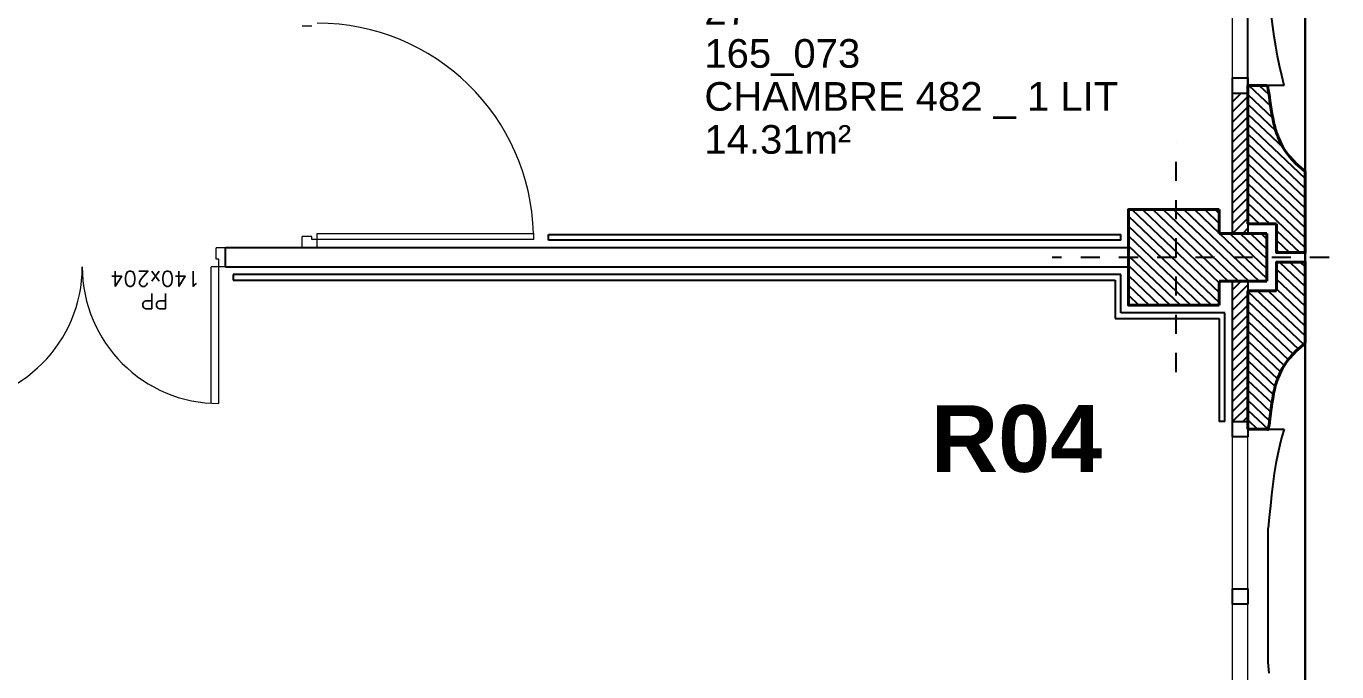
# Model space of a CAD drawing. Header units: metres. Extents: x -8 to 211, y -5 to 116.
# Drawn here: x 160.61 to 167.47, y 68.78 to 72.16 of the extents above; entities that cross this region are included whole.
import ezdxf
from ezdxf.enums import TextEntityAlignment as Align

# ---------------------------------------------------------------- set-up
doc = ezdxf.new("R2010")
doc.units = ezdxf.units.M
doc.header["$LTSCALE"] = 0.6
doc.header["$MEASUREMENT"] = 0
doc.linetypes.add('CACHÉ', pattern=[0.25, 0.125, -0.125])
doc.linetypes.add('CONTINU', pattern=[0])
doc.layers.get('0').update_dxf_attribs({"linetype": 'CONTINUOUS'})
for name, color, linetype in [('001axes', 1, 'CONTINUOUS'), ('009 main courante', 181, 'CONTINUOUS'), ('A_Etiqu_Local', 8, 'CONTINUOUS'), ('A_Etiqu_Local_ancien', 8, 'CONTINUOUS'), ('A_HACH_CLOIS', 7, 'CONTINU'), ('A_HACH_STRUC', 7, 'CONTINUOUS'), ('A_MUR_CLOIS', 8, 'CONTINU'), ('A_MURS_ALÈG', 7, 'CONTINU'), ('TEXTE', 8, 'CONTINU')]:
    doc.layers.add(name, color=color, linetype=linetype)
for name, color, linetype, lineweight in [('A_CHASS', 4, 'CONTINU', 0), ('A_MURS_STRU', 7, 'CONTINU', 40), ('A_PORTE', 8, 'CONTINU', 0), ('CONTOUR', 54, 'CONTINUOUS', 30)]:
    doc.layers.add(name, color=color, linetype=linetype, lineweight=lineweight)
doc.styles.add('Attribut', font='arial.ttf')
doc.styles.add('ROMANS8', font='romans8', dxfattribs={"height": 10})
doc.styles.add('TEXT_1', font='arial.ttf', dxfattribs={"height": 0.1})

# ---------------------------------------------------------------- blocks, each defined once
blk = doc.blocks.new('A_Etiqu_Local')
at = {"style": 'Attribut', "flags": 1}
for tag, p in [('CODE_HOPITAL', (-0.4463, 1.632)), ('CODE_SITE', (-0.4463, 1.407)), ('CODE_BATIMENT', (-0.4463, 1.182)), ('CODE_SECTEUR', (-0.4463, 0.957)), ('CODE_ETAGE', (-0.4463, 0.732)), ('NOM_NORMALISE', (-0.4463, -0.843)), ('SECTEUR_ACTIVITE', (-0.4463, -1.068)), ('SOUS_SECTEUR_ACTIVITE', (-0.4463, -1.293)), ('VOLUME', (-0.4463, -1.518)), ('SERVICE', (-0.4463, -1.743)), ('CODE_UG', (-0.4463, -1.968)), ('CODE_UA', (-0.4463, -2.193)), ('CODE_POLE', (-0.4463, -2.418)), ('OCCUPANT_EXTERNE', (-0.4463, -2.643)), ('DISPONIBILITE', (-0.4463, -2.868)), ('ACCES_HANDICAPES', (-0.4463, -3.093)), ('NATURE_SOL', (-0.4463, -3.318)), ('RISQUE_LABORATOIRE', (-0.4463, -3.543)), ('AMIANTE', (-0.4463, -3.768))]:
    blk.add_attdef(tag, p, '', height=0.15, dxfattribs=at)
at = {"layer": 'A_Etiqu_Local', "style": 'Attribut'}
for tag, p in [('CODE_PIECE', (-0.4463, 0.282)), ('NOM_USAGE', (-0.4463, 0.057)), ('SURFACE', (-0.4463, -0.168))]:
    blk.add_attdef(tag, p, '', height=0.15, dxfattribs=at)
at = {"layer": 'A_Etiqu_Local_ancien', "style": 'Attribut'}
blk.add_attdef('CODE_PIECE_ANCIEN', (-0.4463, 0.507), '', height=0.15, dxfattribs=at)
blk = doc.blocks.new('P140-bt10')
for p, q in [((0.035, 0.815), (0.035, 0.1)), ((0.075, 0.8139), (0.075, 0.1)), ((1.425, 0.8139), (1.425, 0.1)), ((1.465, 0.815), (1.465, 0.1)), ((0, 0.1), (0, 0)), ((0, 0.1), (0.035, 0.1)), ((0.035, 0.1), (0.075, 0.1)), ((0.035, 0.1), (0.035, 0.06)), ((1.465, 0.1), (1.425, 0.1)), ((1.465, 0.1), (1.465, 0.06)), ((1.5, 0.1), (1.465, 0.1)), ((1.5, 0.1), (1.5, 0)), ((0, 0), (0.05, 0)), ((0.035, 0.06), (0.05, 0.06)), ((0.05, 0.06), (0.05, 0)), ((1.465, 0.06), (1.45, 0.06)), ((1.45, 0.06), (1.45, 0)), ((1.5, 0), (1.45, 0)), ((1.5, 0), (1.5, 0))]:
    blk.add_line(p, q)
for centre, start, end in [((0.035, 0.1), 0, 90), ((1.465, 0.1), 90, 180)]:
    blk.add_arc(centre, 0.715, start, end)
at = {"style": 'ROMANS8'}
for tag, p in [('DEF', (0.372, 0.2395)), ('DIM', (0.3671, 0.1221))]:
    blk.add_attdef(tag, text='', height=0.08, dxfattribs=at).set_placement(p, align=Align.CENTER)

msp = doc.modelspace()

# ---------------------------------------------------------------- hatches: boundary and pattern name
at = {"layer": 'A_HACH_CLOIS'}
h = msp.add_hatch(dxfattribs=at)
h.set_pattern_fill('ANSI31', color=8, scale=0.3, style=0)
h.set_pattern_definition([(45, (166.919844, 71.071418), (-0.0265165, 0.0265165), [])])
h.paths.add_polyline_path([(166.9998, 71.8065), (166.9198, 71.8065), (166.9198, 71.0714), (166.9998, 71.0714)])
h = msp.add_hatch(dxfattribs=at)
h.set_pattern_fill('ANSI31', color=8, scale=0.3, style=0)
h.set_pattern_definition([(45, (166.919844, 70.08652), (-0.0265165, 0.0265165), [])])
h.paths.add_polyline_path([(166.9998, 70.8216), (166.9198, 70.8216), (166.9198, 70.0865), (166.9998, 70.0865)])
at = {"layer": 'A_HACH_STRUC', "linetype": 'Continuous'}
h = msp.add_hatch(dxfattribs=at)
h.set_pattern_fill('ANSI31', color=8, scale=0.3, angle=-88.5553, style=0)
h.set_pattern_definition([(316.4447, (166.999842, 70.971538), (0.0258395, 0.0271766), [])])
h.paths.add_polyline_path([(167.2999, 71.3965), (167.275, 71.4169), (167.2532, 71.4366), (167.2343, 71.4559), (167.218, 71.4745), (167.2039, 71.4926), (167.1919, 71.5101), (167.1817, 71.5271), (167.173, 71.5436), (167.1654, 71.5595), (167.1589, 71.5749), (167.1558, 71.5824), (167.153, 71.5898), (167.1503, 71.5973), (167.1477, 71.6048), (167.1452, 71.6125), (167.1428, 71.6203), (167.1406, 71.6285), (167.1384, 71.637), (167.1362, 71.6459), (167.1341, 71.6553), (167.13, 71.6755), (167.126, 71.6973), (167.1222, 71.72), (167.1187, 71.7428), (167.1153, 71.7652), (167.1122, 71.7864), (167.1093, 71.8058), (167.1068, 71.8228), (167.1045, 71.8366), (167.1027, 71.8465), (166.9998, 71.8465), (166.9998, 71.8065), (166.9998, 71.1214), (167.1499, 71.1214), (167.1499, 70.9715), (167.2999, 70.9715)])
h = msp.add_hatch(dxfattribs=at)
h.set_pattern_fill('ANSI31', color=8, scale=0.3, angle=-88.5553, style=0)
h.set_pattern_definition([(316.4447, (166.374846, 70.696178), (0.0258395, 0.0271766), [])])
h.paths.add_polyline_path([(167.0998, 71.0714), (166.8498, 71.0714), (166.8498, 71.1962), (166.3748, 71.1962), (166.3748, 70.8965), (166.3748, 70.6962), (166.8498, 70.6962), (166.8498, 70.8217), (167.0998, 70.8217)])
h = msp.add_hatch(dxfattribs=at)
h.set_pattern_fill('ANSI31', color=8, scale=0.3, angle=-88.5553, style=0)
h.set_pattern_definition([(316.4447, (166.999842, 70.043904), (0.0258395, 0.0271766), [])])
h.paths.add_polyline_path([(167.2999, 70.9215), (167.1499, 70.9215), (167.1499, 70.7716), (166.9998, 70.7716), (167.0002, 70.0439), (167.1045, 70.0439), (167.1122, 70.08), (167.1153, 70.1023), (167.117, 70.1149), (167.1241, 70.1681), (167.126, 70.1817), (167.128, 70.1949), (167.132, 70.2202), (167.1362, 70.2431), (167.1373, 70.2482), (167.1452, 70.2799), (167.1573, 70.3144), (167.1773, 70.3577), (167.218, 70.4186), (167.2999, 70.4965)])

# ---------------------------------------------------------------- linework, layer by layer
at = {"layer": '001axes', "color": 8, "linetype": 'CACHÉ'}
for p, q in [((166.6248, 70.3462), (166.6248, 71.5462)), ((167.4249, 70.9462), (165.9748, 70.9462))]:
    msp.add_line(p, q, dxfattribs=at)
at = {"layer": '009 main courante', "color": 8, "linetype": 'Continuous'}
for p, q in [((163.3399, 71.0365), (163.3399, 71.0665)), ((166.3349, 71.0365), (166.3349, 71.0665)), ((161.6899, 70.8565), (161.6899, 70.8265)), ((166.8799, 70.0865), (166.8499, 70.0865))]:
    msp.add_line(p, q, dxfattribs=at)
for points in [[(163.3399, 71.0665), (166.3349, 71.0665)], [(166.3349, 71.0365), (163.3399, 71.0365)], [(166.3349, 70.8565), (161.6899, 70.8565)], [(166.3349, 70.6562), (166.3349, 70.8565)], [(161.6899, 70.8265), (166.3049, 70.8265)], [(166.3049, 70.8265), (166.3049, 70.6262)], [(166.8799, 70.6562), (166.3349, 70.6562)], [(166.8799, 70.0865), (166.8799, 70.6562)], [(166.3049, 70.6262), (166.8499, 70.6262)], [(166.8499, 70.6262), (166.8499, 70.0865)]]:
    msp.add_lwpolyline(points, dxfattribs=at)
at = {"layer": 'A_CHASS', "color": 8, "linetype": 'Continuous'}
for p, q in [((166.9198, 71.8865), (166.9198, 73.6065)), ((166.9998, 73.6065), (166.9998, 71.8865)), ((167.0002, 68.2964), (167.0002, 70.0465)), ((166.9202, 68.3363), (166.9202, 70.0065))]:
    msp.add_line(p, q, dxfattribs=at)
at = {"layer": 'A_MUR_CLOIS', "color": 8, "linetype": 'Continuous'}
for p, q in [((166.9998, 71.8865), (166.9998, 71.0714)), ((166.3748, 70.9965), (161.6499, 70.9965)), ((161.6499, 70.8965), (161.6499, 70.9965)), ((161.6499, 70.8965), (166.3748, 70.8965)), ((166.9998, 70.8216), (167.0002, 70.0065))]:
    msp.add_line(p, q, dxfattribs=at)
for points in [[(166.9198, 71.8865), (166.9998, 71.8865)], [(166.9998, 71.0714), (166.9198, 71.0714), (166.9198, 71.8865)], [(166.9198, 71.8065), (166.9998, 71.8065)], [(166.9198, 70.8216), (166.9998, 70.8216)], [(167.0002, 70.0065), (166.9202, 70.0065), (166.9198, 70.8216)], [(166.9202, 70.0865), (167.0002, 70.0865)]]:
    msp.add_lwpolyline(points, dxfattribs=at)
msp.add_lwpolyline([(167.0002, 69.1314), (166.9202, 69.1314), (166.9202, 69.2114), (167.0002, 69.2114)], close=True, dxfattribs=at)
at = {"layer": 'A_MURS_ALÈG', "color": 8, "ltscale": 200}
for p, q in [((167.2999, 71.3965), (167.2999, 74.0965)), ((166.9998, 71.8465), (166.9998, 73.6465)), ((167.1302, 72.1556), (167.1233, 72.2091)), ((167.1378, 72.103), (167.1302, 72.1556)), ((167.1463, 72.0512), (167.1378, 72.103)), ((167.1557, 71.9998), (167.1463, 72.0512)), ((167.166, 71.9487), (167.1557, 71.9998)), ((167.1774, 71.8977), (167.166, 71.9487)), ((167.1898, 71.8465), (167.1774, 71.8977)), ((167.1898, 71.8465), (166.9998, 71.8465)), ((167.2999, 67.8464), (167.2999, 70.4965)), ((167.0002, 70.0465), (167.1902, 70.0465)), ((167.1902, 70.0465), (167.1777, 70.0078)), ((167.1664, 69.9647), (167.156, 69.9178)), ((167.1777, 70.0078), (167.1664, 69.9647)), ((167.156, 69.9178), (167.1466, 69.8677)), ((167.1466, 69.8677), (167.1382, 69.8147)), ((167.1305, 69.7596), (167.1236, 69.7029)), ((167.1382, 69.8147), (167.1305, 69.7596)), ((167.1236, 69.7029), (167.1174, 69.645)), ((167.1174, 69.645), (167.1118, 69.5865)), ((167.1118, 69.5865), (167.1068, 69.528)), ((167.1068, 68.8269), (167.1068, 69.528)), ((167.1118, 68.7695), (167.1068, 68.8269))]:
    msp.add_line(p, q, dxfattribs=at)
at = {"layer": 'A_MURS_STRU', "color": 8, "linetype": 'Continuous'}
for p, q in [((166.9998, 71.8465), (166.9998, 71.1214)), ((167.0998, 71.8465), (166.9998, 71.8465)), ((166.8498, 71.1962), (166.8498, 71.0714)), ((167.0998, 71.0714), (166.8498, 71.0714)), ((167.1499, 71.1214), (166.9998, 71.1214)), ((167.0998, 70.8217), (167.0998, 71.0714)), ((166.8498, 70.6962), (166.8498, 70.8217)), ((167.0998, 70.8217), (166.8498, 70.8217)), ((167.1499, 70.7716), (166.9998, 70.7716)), ((166.9998, 70.0465), (166.9998, 70.7716)), ((167.1057, 70.0467), (166.9998, 70.0465))]:
    msp.add_line(p, q, dxfattribs=at)
for points in [[(167.2999, 71.3965), (167.275, 71.4169), (167.2532, 71.4366), (167.2343, 71.4559), (167.218, 71.4745), (167.2039, 71.4926), (167.1919, 71.5101), (167.1817, 71.5271), (167.173, 71.5436), (167.1654, 71.5595), (167.1589, 71.5749), (167.1589, 71.5749), (167.1558, 71.5824), (167.153, 71.5898), (167.1503, 71.5973), (167.1477, 71.6048), (167.1452, 71.6125), (167.1428, 71.6203), (167.1406, 71.6285), (167.1384, 71.637), (167.1362, 71.6459), (167.1341, 71.6553), (167.1341, 71.6553), (167.13, 71.6755), (167.126, 71.6973), (167.1222, 71.72), (167.1187, 71.7428), (167.1153, 71.7652), (167.1122, 71.7864), (167.1093, 71.8058), (167.1068, 71.8228), (167.1045, 71.8366), (167.1027, 71.8466)], [(167.1499, 71.1214), (167.1499, 70.9715), (167.2999, 70.9715), (167.2999, 71.3965)], [(166.3748, 70.8965), (166.3748, 71.1962), (166.8498, 71.1962)], [(167.1499, 70.7716), (167.1499, 70.9215), (167.2999, 70.9215), (167.2999, 70.4965)], [(166.8498, 70.6962), (166.3748, 70.6962), (166.3748, 70.8962)], [(167.2999, 70.4965), (167.275, 70.4762), (167.2532, 70.4564), (167.2343, 70.4372), (167.218, 70.4186), (167.2039, 70.4005), (167.1919, 70.3829), (167.1817, 70.3659), (167.173, 70.3495), (167.1654, 70.3336), (167.1589, 70.3182), (167.1589, 70.3182), (167.1558, 70.3107), (167.153, 70.3032), (167.1503, 70.2956), (167.1477, 70.2879), (167.1452, 70.2799), (167.1428, 70.2715), (167.1406, 70.2627), (167.1384, 70.2532), (167.1362, 70.2431), (167.1341, 70.2323), (167.1341, 70.2323), (167.13, 70.2081), (167.126, 70.1817), (167.1222, 70.1545), (167.1187, 70.1275), (167.1153, 70.1023), (167.1122, 70.08), (167.1093, 70.062), (167.1068, 70.0495), (167.1045, 70.0439), (167.1027, 70.0464)]]:
    msp.add_lwpolyline(points, dxfattribs=at)
at = {"layer": 'A_PORTE', "color": 8, "linetype": 'Continuous'}
for p, q in [((162.1021, 72.1564), (162.0499, 72.1564)), ((162.1021, 71.0564), (162.0499, 71.0564)), ((162.0499, 70.9965), (162.0499, 71.0564)), ((162.1021, 71.0404), (162.1021, 71.0564)), ((162.1299, 71.0704), (163.2615, 71.0704)), ((162.1299, 70.9965), (162.1299, 71.0704)), ((163.2615, 71.0704), (163.2615, 71.0404)), ((162.0499, 70.9965), (162.1299, 70.9965)), ((163.2615, 71.0404), (162.1021, 71.0404))]:
    msp.add_line(p, q, dxfattribs=at)
msp.add_arc((162.1299, 71.0404), 1.132, 1.51862, 90, dxfattribs=at)
at = {"layer": 'CONTOUR', "color": 8}
msp.add_lwpolyline([(167.2999, 92.6966), (167.2999, 67.4962), (185.4002, 67.4962)], dxfattribs=at)

# ---------------------------------------------------------------- block references
at = {"layer": 'A_Etiqu_Local', "color": 8}
ref = msp.add_blockref('A_Etiqu_Local', (164.6019, 71.6569), dxfattribs=at)
ref.add_attrib('CODE_PIECE', '165_073', (164.1556, 71.9389), dxfattribs={"height": 0.15, "style": 'Attribut'})
ref.add_attrib('CODE_PIECE_ANCIEN', '27', (164.1556, 72.1639), dxfattribs={"layer": 'A_Etiqu_Local_ancien', "height": 0.15, "style": 'Attribut'})
ref.add_attrib('NOM_USAGE', 'CHAMBRE 482 _ 1 LIT', (164.1556, 71.7139), dxfattribs={"height": 0.15, "style": 'Attribut'})
ref.add_attrib('SURFACE', '14.31m²', (164.1556, 71.4889), dxfattribs={"height": 0.15, "style": 'Attribut'})
at = {"layer": 'A_PORTE', "color": 8, "rotation": 180}
msp.add_blockref('P140-bt10', (161.6499, 70.9965), dxfattribs=at).add_auto_attribs({'DEF': 'PP', 'DIM': '140x204'})

# ---------------------------------------------------------------- texts
at = {"layer": 'TEXTE', "color": 8, "insert": (165.3395, 70.1723), "char_height": 0.35, "width": 8.427004, "attachment_point": 1, "rotation": 0.08296, "style": 'TEXT_1'}
msp.add_mtext('{\\fArial|b1|i0|c0|p34;R04}', dxfattribs=at)

doc.saveas('drawing.dxf')
